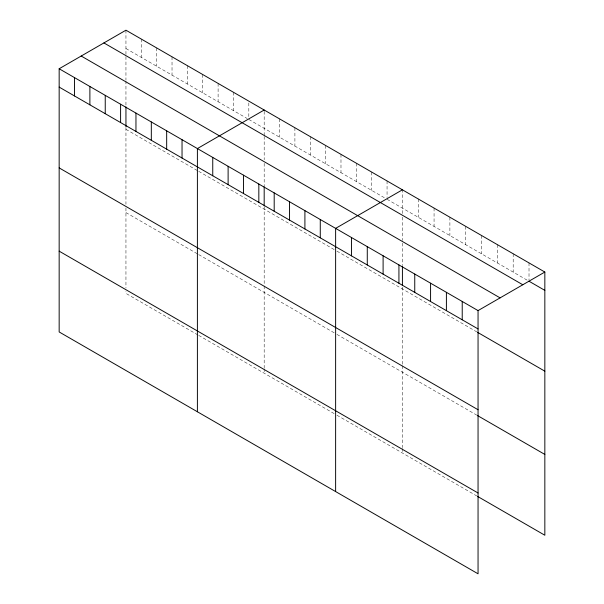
<?xml version="1.0" encoding="UTF-8"?>
<svg xmlns="http://www.w3.org/2000/svg" width="604" height="604" viewBox="0 0 604 604"><rect width="100%" height="100%" fill="white"/><g stroke="black" fill="none" stroke-linecap="round" stroke-linejoin="round"><path stroke-width="0.45" stroke-dasharray="3.02 2.27" d="M264.182 136.413L264.182 159.758M264.182 135.515L264.182 110.011M402.415 217.123L402.415 240.468M402.415 213.529L402.415 189.815M125.949 48.524L247.21 118.535M248.825 119.464L385.443 198.338M387.058 199.275L527.428 280.316M125.949 129.332L197.893 170.872M198.701 171.34L336.126 250.683M336.934 251.143L476.79 331.89M125.949 212.593L197.893 254.125M198.701 254.594L336.126 333.937M336.934 334.405L476.79 415.144M197.893 334.933L125.949 293.401L125.949 291.604M198.701 335.401L336.126 414.744M336.934 415.212L476.79 495.952M529.013 262.906L529.013 280.316M513.189 253.771L513.189 272.094M497.364 244.635L497.364 262.959M481.539 235.5L481.539 253.823M465.714 226.364L465.714 244.688M449.889 217.221L449.889 235.552M434.065 208.086L434.065 226.417M418.24 198.95L418.24 217.281M402.415 243.163L402.415 265.609M402.415 287.157L402.415 364.808M402.415 365.73L402.415 447.624M402.415 448.523L402.415 453.015M387.058 180.951L387.058 197.44M371.694 172.08L371.694 190.411M356.337 163.216L356.337 181.54M340.981 154.345L340.981 172.676M325.616 145.481L325.616 163.805M310.26 136.61L310.26 154.941M294.903 127.746L294.903 146.07M279.539 118.875L279.539 137.206M264.182 163.352L264.182 185.798M264.182 206.447L264.182 284.997M264.182 285.926L264.182 367.821M264.182 368.719L264.182 373.204M248.825 102.974L248.825 116.715M233.461 92.276L233.461 110.6M218.104 83.405L218.104 101.729M202.748 74.541L202.748 92.865M187.383 65.67L187.383 83.994M172.027 56.806L172.027 75.13M156.67 47.935L156.67 66.259M141.313 39.071L141.313 57.395M125.949 30.2L125.949 55.711M125.949 56.61L125.949 79.955M125.949 80.853L125.949 105.987M125.949 127.542L125.949 204.265M125.949 207.965L125.949 288.01"/><path stroke-width="0.91" d="M59.162 68.758L478.051 310.599L478.051 573.8L59.162 331.958L59.162 68.758L125.949 30.2L544.838 272.042L544.838 535.242L477.583 496.413M264.182 110.011L197.395 148.569L197.395 411.769M402.415 189.815L335.628 228.372L335.628 491.573M478.051 310.599L544.838 272.042M529.013 281.23L544.838 290.365M103.911 42.922L522.8 284.763M81.2 56.036L500.089 297.878M59.162 87.089L478.051 328.931M477.583 332.351L544.838 371.173M59.162 167.897L478.051 409.739M477.583 415.605L544.838 454.434M59.162 251.151L478.051 492.992M462.226 301.464L462.226 319.795M446.401 292.328L446.401 310.652M430.576 283.193L430.576 301.517M414.752 274.057L414.752 292.381M402.415 266.507L402.415 285.36M398.927 264.922L398.927 283.246M383.102 255.786L383.102 274.11M367.277 246.651L367.277 264.975M351.452 237.508L351.452 255.839M320.271 219.509L320.271 237.833M304.907 210.637L304.907 228.969M289.55 201.774L289.55 220.098M274.193 192.903L274.193 211.234M264.182 186.696L264.182 205.549M258.829 184.039L258.829 202.363M243.472 175.168L243.472 193.499M228.116 166.304L228.116 184.628M212.751 157.433L212.751 175.764M182.038 139.698L182.038 158.029M166.674 130.834L166.674 149.158M151.317 121.963L151.317 140.294M135.96 113.099L135.96 131.423M125.949 106.885L125.949 126.644M120.596 104.228L120.596 122.559M105.239 95.364L105.239 113.688M89.883 86.493L89.883 104.824M74.519 77.629L74.519 95.953"/></g></svg>
